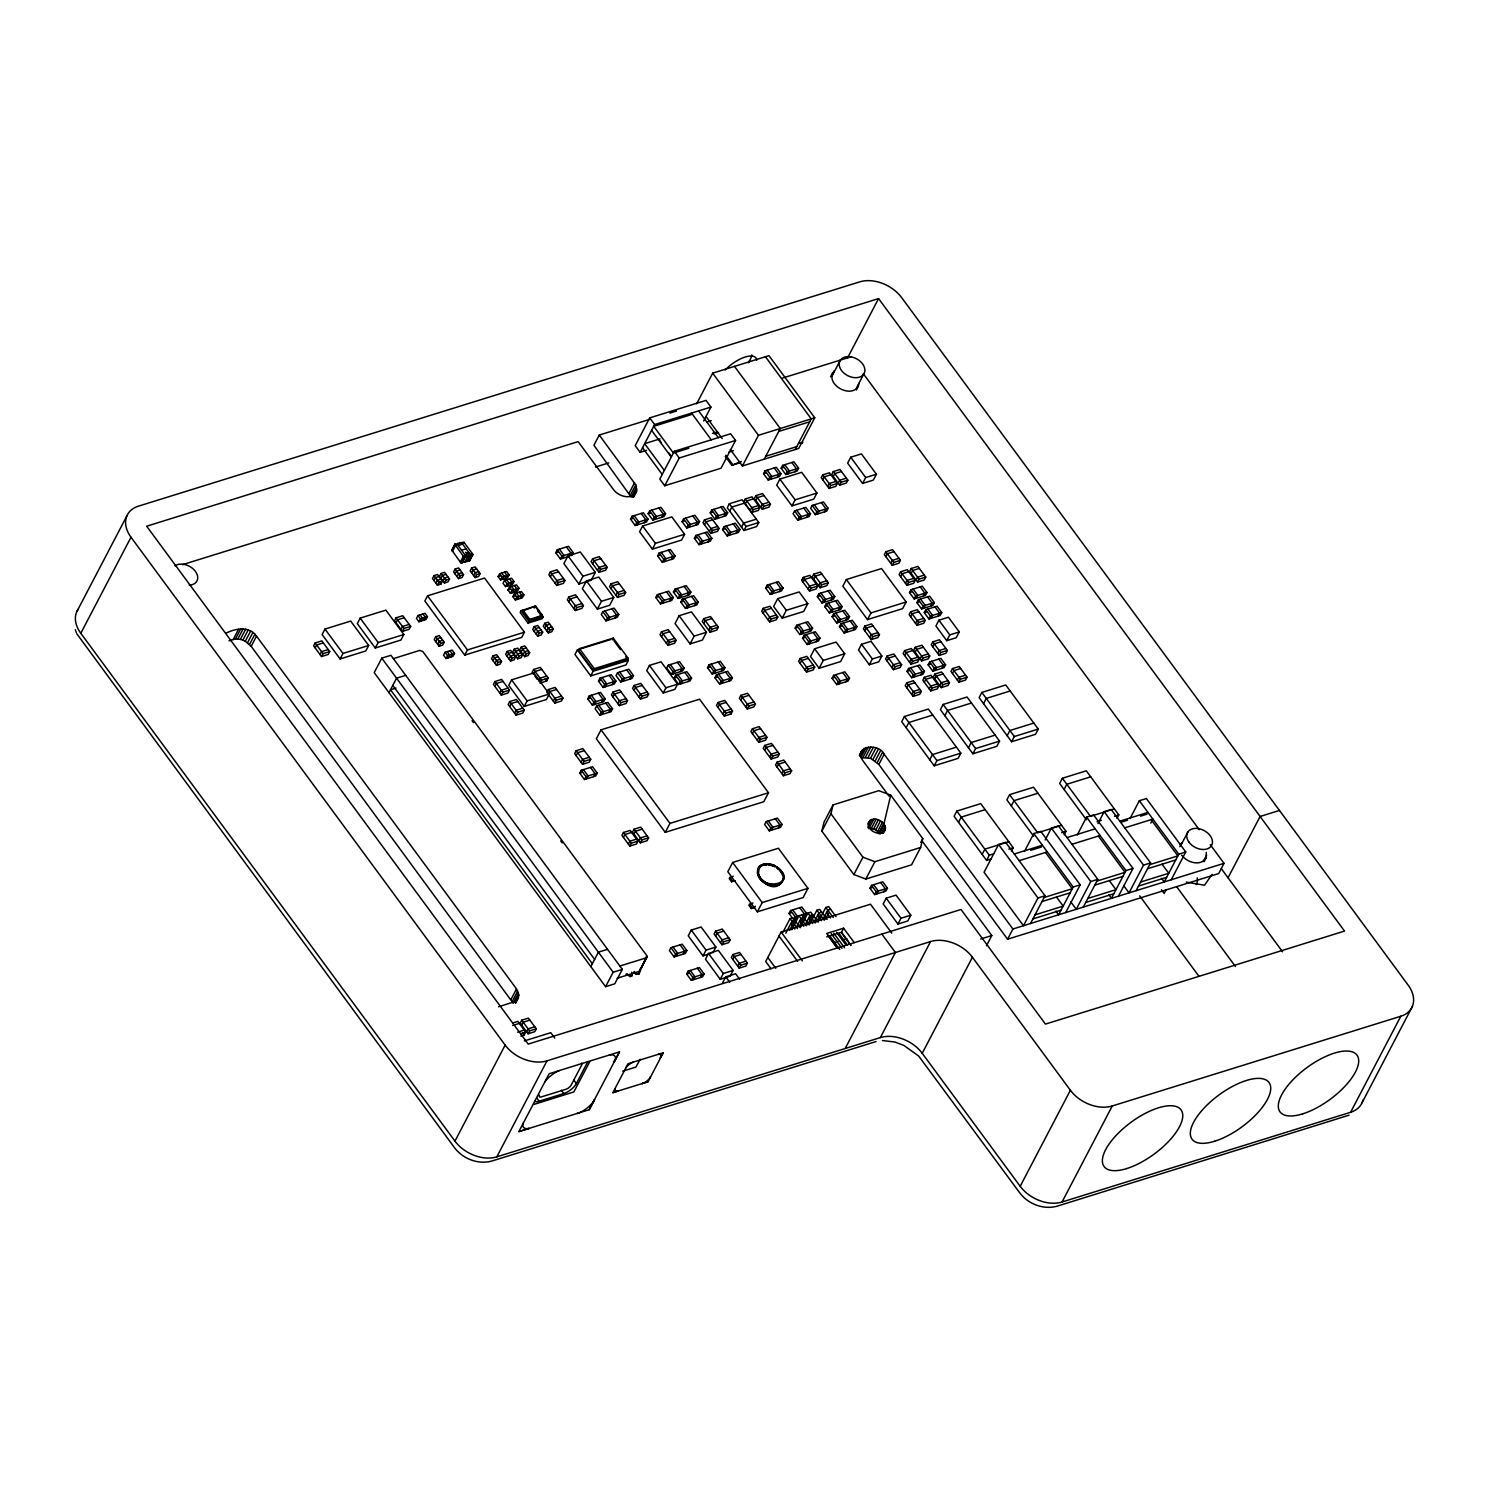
<?xml version="1.0" encoding="UTF-8"?>
<svg xmlns="http://www.w3.org/2000/svg" width="1488" height="1488" viewBox="0 0 1488 1488"><rect width="100%" height="100%" fill="white"/><g stroke="black" fill="none" stroke-linecap="round" stroke-linejoin="round"><path stroke-width="1.5" d="M783.785 877.269C773.723 906.936 736.634 856.418 774.002 865.198C807.259 886.383 747.887 893.507 760.275 866.016M885.379 829.393C886.606 821.153 872.098 814.661 868.322 822.976C867.095 831.234 881.603 837.707 885.379 829.393L883.37 833.243M515.815 1002.838L518.828 995.081L516.503 988.925L256.513 636.12C249.445 625.983 235.364 628.271 225.878 633.274M633.851 496.75L636.659 490.91L635.767 484.846L599.273 435.054L650.033 419.281M856.474 389.968L859.097 383.327M1204.052 861.738L1206.173 857.665L1206.303 852.345M821.86 831.122L823.98 822.25L833.057 804.896L878.794 790.667L890.754 795.169L922.765 838.6L920.644 847.472L911.567 864.826L865.83 879.055L853.87 874.553L821.86 831.122L830.936 813.769L833.057 804.896M890.754 795.169L883.891 823.999L878.869 833.633L883.946 823.98L878.85 833.633M832.257 374.883L834.396 370.791C823.571 383.495 850.969 399.695 858.613 385.894M866.183 747.46L860.864 757.671L870.536 758.285L878.831 764.46L1007.581 939.207L1012.9 928.996L884.17 754.249C878.738 742.289 853.033 746.213 863.003 760.833L889.043 796.154M614.674 1061.056L619.492 1051.849L549.109 1073.741L518.866 1131.587L529.114 1128.406A15.922 6.547 -36.4 0 1 523.274 1123.18M615.083 1088.453A7.961 3.274 -36.4 0 0 618.004 1091.076L612.889 1092.657L628.01 1063.734L663.202 1052.797L660.151 1057.856M76.781 611.717L126.982 515.685M80.798 633.274L131 537.242A31.862 22.227 27.6 0 1 138.403 506.18L859.748 281.864A31.862 22.227 27.6 0 1 901.616 297.581L1408.206 985.205A31.862 22.227 27.6 0 1 1400.803 1016.248L1350.602 1112.28L1062.06 1202.006A31.862 22.227 27.6 0 1 1020.191 1186.289L922.225 1053.299A31.862 22.227 27.6 0 0 880.357 1037.582L496.825 1156.846A31.862 22.227 27.6 0 1 454.956 1141.129L80.798 633.274A31.862 22.227 27.6 0 1 78.194 609.187M228.985 640.844L233.207 639.524L238.526 629.331M233.207 639.524L235.42 639.077L240.74 628.866M235.42 639.077L237.82 639.022L243.158 628.829M237.82 639.022L240.349 639.394L245.669 629.182M240.349 639.394L242.879 640.138L248.198 629.945M518.531 993.035L513.193 1003.228L251.174 646.313L245.315 641.254L250.654 631.061M247.585 642.686L252.904 632.493M249.575 644.397L254.913 634.204M251.174 646.313L256.513 636.12M315.158 642.965L313.652 645.866L321.52 656.543L328.197 654.478L329.722 651.577L321.836 640.882L315.158 642.965L323.026 653.66L321.52 656.543M315.121 647.857L316.628 644.974L323.324 642.89M324.998 629.071L322.115 634.558L340.082 658.961L365.769 650.963L368.652 645.476L350.684 621.073L324.998 629.071L342.965 653.455L340.082 658.961M320.05 654.553L321.557 651.651L328.234 649.568M360.17 618.115L357.306 623.621L375.274 648.005L400.96 640.026L403.843 634.52L385.876 610.136L360.17 618.115L378.157 642.518L375.274 648.005M396.087 617.799L394.58 620.682L402.448 631.377L409.144 629.294L410.651 626.411L402.764 615.716L396.087 617.799L403.955 628.494L402.448 631.377M396.05 622.691L397.556 619.808L404.252 617.725M381.784 658.142L374.213 672.613L605.597 986.674L614.749 983.828L622.319 969.376L390.935 655.297L381.784 658.142L613.168 972.222L605.597 986.674M400.979 629.368L402.485 626.485L409.163 624.402M433.994 575.614L432.487 578.516L437.398 585.193L440.932 584.096L442.438 581.213L437.509 574.517L433.994 575.614L438.923 582.31L437.398 585.193M433.957 580.525L435.463 577.623L438.997 576.526M427.558 595.814L424.843 601.003L464.721 655.129L521.711 637.403L524.446 632.195L484.567 578.069L427.558 595.814L467.437 649.94L464.721 655.129M469.427 560.864L460.796 562.724L451.775 550.114L454.789 544.329L463.865 542.134L472.719 554.168L469.464 560.92L472.886 554.745M417.979 615.511L416.454 618.394L418.928 621.742L425.959 619.547L427.465 616.664L425.01 613.316L417.979 615.511L420.434 618.859L418.928 621.742M451.98 550.69L455.179 543.957M435.928 583.184L437.435 580.301L440.969 579.204M441.025 573.438L439.518 576.321L444.447 582.998L447.962 581.92L449.469 579.018L444.559 572.341L441.025 573.438L445.954 580.115L444.447 582.998M452.482 551.341L455.495 545.557L457.616 544.906L465.484 555.601L463.382 556.252L460.35 562.036M441.006 578.33L442.513 575.428L446.028 574.349M421.03 621.091L422.536 618.19L420.081 614.86M442.959 581.008L444.484 578.107L448 577.009M423.838 620.217L425.363 617.315L422.89 613.986M388.982 692.645L396.552 678.193L405.703 675.347M455.105 569.048L453.598 571.95L458.527 578.627L462.043 577.53L463.549 574.647L458.62 567.951L455.105 569.048L460.034 575.744L458.527 578.627M455.068 573.959L456.593 571.057L460.108 569.96M460.852 562.706L463.865 556.921L454.789 544.329M461.392 563.171L464.405 557.386L472.496 555.136M462.08 563.208L465.112 557.423M457.039 576.619L458.546 573.736L462.08 572.638M464.684 562.334L467.697 556.549L466.228 554.54L468.348 553.889L469.817 555.898L466.786 561.683M469.148 559.302L472.18 553.517L470.059 554.168L462.191 543.492L464.293 542.822M472.719 554.168L469.464 560.92M435.724 636.678L434.217 639.58L439.146 646.257L442.661 645.16L444.168 642.277L439.258 635.581L435.724 636.678L440.653 643.355L439.146 646.257M471.64 568.025L470.134 570.908L475.063 577.586L478.578 576.507L480.085 573.605L475.156 566.928L471.64 568.025L476.569 574.703L475.063 577.586M435.686 641.57L437.212 638.687L440.727 637.589M471.603 572.917L473.128 570.016L476.644 568.937M437.658 644.248L439.183 641.365L442.699 640.268M473.575 575.596L475.081 572.694L478.615 571.597M445.042 652.265L443.536 655.148L445.991 658.496L453.04 656.301L454.547 653.418L452.092 650.07L445.042 652.265L447.516 655.594L445.991 658.496M448.111 657.845L449.618 654.943L447.163 651.614M450.92 656.971L452.426 654.069L449.971 650.721M498.108 576.581L499.615 573.698L506.645 571.504L509.119 574.852L507.594 577.735L500.563 579.929L498.108 576.581L500.21 575.93M500.563 579.929L502.07 577.028L509.119 574.852M502.665 579.278L504.19 576.377L501.716 573.029M504.544 580.376L503.018 583.259L505.492 586.607L512.523 584.412L514.03 581.529L511.574 578.181L504.544 580.376L506.999 583.724L505.492 586.607M505.492 578.386L506.999 575.503L504.544 572.155M507.594 585.956L509.101 583.054L506.645 579.725M507.947 589.955L509.454 587.053L516.503 584.877L518.959 588.206L517.452 591.108L510.403 593.284L507.947 589.955L510.049 589.285M510.403 585.082L511.928 582.18L509.454 578.851M510.403 593.284L511.928 590.401L518.959 588.206M512.523 592.633L514.03 589.75L511.574 586.402M512.876 596.632L514.383 593.731L521.414 591.554L523.888 594.884L522.362 597.785L515.332 599.98L512.876 596.632L514.978 595.981M515.332 591.759L516.838 588.857L514.383 585.528M599.273 435.054L593.935 445.265L631.228 497.141L636.548 486.929M515.332 599.98L516.838 597.079L523.888 594.884M517.433 599.311L518.959 596.428L516.485 593.08M520.261 598.436L521.767 595.553L519.312 592.205M493.067 655.799L491.561 658.7L496.49 665.378L500.005 664.28L501.512 661.397L496.583 654.72L493.067 655.799L497.996 662.495L496.49 665.378M493.03 660.709L494.555 657.808L498.071 656.71M529.17 620.496L529.784 619.343L522.883 609.987L522.288 611.14L529.17 620.496L542.45 615.4L535.55 606.044L521.098 610.694L520.186 612.424L528.054 623.119L542.134 618.748L543.046 616.999L535.159 606.323L534.248 608.053M495.002 663.369L496.527 660.486L500.042 659.389M566.426 546.97L571.094 553.313L569.588 556.196L560.437 559.042L555.749 552.699L557.275 549.816L568.528 546.301L573.215 552.662L571.69 555.545M507.148 651.428L505.641 654.329L510.551 661.007L514.085 659.909L515.592 657.026L510.663 650.33L507.148 651.428L512.077 658.105L510.551 661.007M550.374 571.876L548.867 574.759L556.754 585.454L563.431 583.37L564.938 580.487L557.07 569.792L550.374 571.876L558.26 582.552L556.754 585.454M507.11 656.32L508.617 653.437L512.151 652.339M494.927 681.523L493.421 684.406L501.289 695.101L507.985 693.017L509.491 690.134L501.605 679.439L494.927 681.523L502.795 692.199L501.289 695.101M550.355 576.767L551.862 573.866L558.539 571.801M535.55 606.044L522.288 611.14M560.437 559.042L561.943 556.159L573.215 552.662M494.89 686.414L496.397 683.513L503.093 681.43M509.082 658.998L510.589 656.115L514.104 655.018M514.178 649.233L512.672 652.135L517.601 658.812L521.116 657.715L522.623 654.832L517.694 648.154L514.178 649.233L519.107 655.929L517.601 658.812M528.054 623.119L528.965 621.389L543.046 616.999M562.538 558.391L564.064 555.508L559.376 549.146M514.141 654.143L515.666 651.242L519.182 650.144M567.988 555.842L563.896 563.654L578.925 584.021L591.238 580.19L595.312 572.378L580.301 552.011L567.988 555.842L582.998 576.209L578.925 584.021M516.113 656.803L517.638 653.92L521.153 652.823M521.228 647.057L519.703 649.94L524.632 656.636L528.147 655.538L529.672 652.637L524.743 645.959L521.228 647.057L526.138 653.734L524.632 656.636M555.266 583.445L556.791 580.562L563.468 578.479M534.248 626.578L532.741 629.461L537.652 636.157L541.186 635.06L542.692 632.158L537.763 625.481L534.248 626.578L539.177 633.256L537.652 636.157M499.819 693.092L501.326 690.209L508.003 688.126M521.191 651.949L522.697 649.066L526.213 647.968M534.211 631.47L535.717 628.587L539.251 627.49M523.162 654.627L524.669 651.725L528.184 650.628M511.612 679.849L508.747 685.354L524.26 706.391L546.431 699.509L549.295 694.003L533.783 672.967L511.612 679.849L527.124 700.904L524.26 706.391M536.182 634.148L537.689 631.247L541.204 630.149M703.675 420.955L710.929 407.061L706 400.384L649.698 417.886L635.19 445.656L640.119 452.333L646.61 450.325M544.813 623.286L543.287 626.188L548.216 632.865L551.732 631.768L553.238 628.885L548.328 622.207L544.813 623.286L549.723 629.982L548.216 632.865M544.775 628.196L546.282 625.295L549.797 624.197M509.696 701.555L508.189 704.456L516.057 715.151L522.753 713.068L524.26 710.167L516.373 699.49L509.696 701.555L517.564 712.25L516.057 715.151M546.728 630.856L548.254 627.973L551.769 626.876M640.119 452.333L654.627 424.564L710.929 407.061M509.659 706.465L511.165 703.564L517.861 701.48M568.844 596.93L567.337 599.813L575.205 610.508L581.901 608.425L583.408 605.542L575.521 594.847L568.844 596.93L576.712 607.625L575.205 610.508M548.198 678.082L541.502 680.165L539.995 683.066L546.691 680.983L548.198 678.082L540.311 667.405L533.634 669.47L532.127 672.371L533.597 674.38L535.103 671.479L541.799 669.395M568.807 601.822L570.313 598.939L577.009 596.855M592.615 558.744L591.089 561.627L598.976 572.322L605.653 570.239L607.178 567.356L599.292 556.661L592.615 558.744L600.482 569.42L598.976 572.322M629.182 493.03L634.52 482.819M514.588 713.143L516.094 710.241L522.79 708.176M592.577 563.636L594.084 560.734L600.761 558.67M630.428 495.058L635.767 484.846M586.439 580.897L582.366 588.709L597.376 609.094L609.689 605.263L613.781 597.451L598.753 577.065L586.439 580.897L601.468 601.282L597.376 609.094M573.736 608.499L575.242 605.616L581.938 603.533M632.586 497.141L636.864 488.975M633.46 497.029L636.659 490.91M538.526 681.058L540.032 678.156L546.71 676.091M597.488 570.313L599.013 567.43L605.69 565.347M630.54 519.182L632.047 516.28L643.3 512.783L647.987 519.126L646.48 522.028L635.209 525.524L630.54 519.182L632.642 518.512M696.644 403.806L712.678 373.153L768.961 355.651L814.754 417.793L798.721 448.446L742.419 465.967L730.31 449.506M548.402 689.521L546.896 692.422L554.764 703.099L561.46 701.034L562.966 698.132L555.08 687.437L548.402 689.521L556.27 700.216L554.764 703.099M635.209 525.524L636.715 522.641L647.987 519.126M674.324 451.31L659.798 479.062L664.727 485.758L721.029 468.236L735.537 440.467L730.627 433.789L674.324 451.31L679.253 457.988L664.727 485.758M548.365 694.412L549.872 691.529L556.568 689.446M637.329 524.873L638.836 521.972L634.167 515.629M611.066 583.798L609.559 586.681L617.427 597.376L624.123 595.293L625.63 592.41L617.762 581.715L611.066 583.798L618.952 594.493L617.427 597.376M648.136 513.713L649.642 510.812L660.895 507.315L665.582 513.658L664.057 516.559L652.804 520.056L648.136 513.713L650.237 513.044M610.396 639.635L577.4 649.903L574.982 654.515L590.736 675.905L625.927 664.969L628.345 660.337L625.723 656.766M642.611 525.971L639.598 531.755L652.395 549.128L681.597 540.051L684.61 534.266L671.813 516.894L642.611 525.971L655.408 543.343L652.395 549.128M644.36 522.679L645.866 519.796L641.198 513.434M579.502 648.601L578.59 650.349L593.359 670.381L627.136 659.891L628.048 658.142L613.279 638.11L579.502 648.601L594.27 668.651L593.359 670.381M611.029 588.69L612.554 585.807L619.231 583.724M553.294 701.108L554.801 698.207L561.497 696.124M602.807 611.624L601.301 614.507L605.969 620.868L617.241 617.353L618.748 614.47L614.06 608.108L602.807 611.624L607.476 617.966L605.969 620.868M652.804 520.056L654.311 517.154L665.582 513.658M654.925 519.405L656.431 516.503L651.744 510.161M615.958 595.367L617.464 592.484L624.16 590.401M608.09 620.198L609.596 617.315L604.928 610.954M661.955 517.21L663.462 514.309L658.793 507.966M615.121 618.022L616.627 615.121L611.959 608.778M748.538 362.681L749.431 360.97M590.736 675.905L593.154 671.274L628.345 660.337M612.368 639.84L613.279 638.11M657.603 555.935L659.128 553.034L670.381 549.537L675.068 555.88L673.543 558.781L662.29 562.278L657.603 555.935L659.723 555.266M587.723 698.821L589.229 695.919L600.482 692.422L605.17 698.765L603.663 701.666L592.391 705.163L587.723 698.821L589.825 698.151M598.455 681.095L599.962 678.212L611.233 674.715L615.902 681.058L614.395 683.941L603.124 687.456L598.455 681.095L600.575 680.444M682.081 521.637L683.587 518.735L694.84 515.239L699.527 521.581L698.021 524.483L686.749 527.98L682.081 521.637L684.182 520.967M662.29 562.278L663.797 559.395L675.068 555.88M664.392 561.627L665.917 558.725L661.23 552.383M592.391 705.163L593.898 702.262L605.17 698.765M603.124 687.456L604.649 684.554L615.902 681.058M594.512 704.512L596.018 701.611L591.35 695.268M686.749 527.98L688.274 525.078L699.527 521.581M671.441 559.432L672.948 556.549L668.279 550.188M605.244 686.786L606.751 683.903L602.082 677.561M688.87 527.329L690.376 524.427L685.708 518.084M596.614 705.944L595.107 708.846L599.776 715.189L611.047 711.692L612.554 708.79L607.867 702.448L596.614 705.944L601.282 712.287L599.776 715.189M655.836 597.544L657.343 594.661L668.614 591.164L673.283 597.506L671.776 600.389L660.505 603.905L655.836 597.544L657.956 596.893M576.172 750.696L574.666 753.598L582.533 764.293L589.229 762.209L590.736 759.308L582.868 748.613L576.172 750.696L584.059 761.391L582.533 764.293M601.543 702.317L603.049 699.434L598.381 693.073M617.557 672.743L616.051 675.626L620.719 681.988L631.991 678.472L633.497 675.589L628.829 669.228L617.557 672.743L622.244 679.086L620.719 681.988M612.275 684.61L613.8 681.709L609.113 675.366M695.9 525.134L697.407 522.232L692.738 515.89M576.135 755.606L577.642 752.705L584.338 750.622M612.963 692.032L611.456 694.933L619.324 705.61L626.02 703.545L627.527 700.643L619.64 689.948L612.963 692.032L620.831 702.727L619.324 705.61M725.27 456.388L731.836 465.298L741.284 461.392M601.896 714.538L603.403 711.636L598.734 705.293M694.394 538.34L695.9 535.438L707.153 531.941L711.841 538.284L710.315 541.186L699.062 544.682L694.394 538.34L696.496 537.67M660.505 603.905L662.03 601.003L673.283 597.506M704.512 519.833L702.987 522.716L710.873 533.411L717.551 531.328L719.076 528.445L711.19 517.75L704.512 519.833L712.38 530.528L710.873 533.411M612.926 696.923L614.432 694.04L621.128 691.957M662.625 603.235L664.132 600.352L659.463 594.01M710.222 512.876L711.748 509.975L723.001 506.478L727.669 512.821L726.163 515.722L714.91 519.219L710.222 512.876L712.343 512.225M704.475 524.725L705.982 521.842L712.659 519.758M622.84 681.318L624.346 678.435L619.678 672.074M581.064 762.284L582.571 759.382L589.267 757.299M608.927 712.343L610.433 709.441L605.765 703.099M601.04 729.827L596.353 738.811L665.266 832.35L763.79 801.716L768.478 792.751L699.565 699.193L601.04 729.827L669.953 823.385L665.266 832.35M673.432 592.075L674.938 589.192L686.21 585.677L690.878 592.038L689.372 594.921L678.1 598.418L673.432 592.075L675.533 591.424M579.781 773.146L581.287 770.263L592.54 766.766L597.227 773.109L595.702 775.992L584.449 779.507L579.781 773.146L581.882 772.495M669.656 601.059L671.181 598.157L666.494 591.815M699.062 544.682L700.569 541.799L711.841 538.284M629.87 679.142L631.396 676.24L626.708 669.898M617.855 703.619L619.361 700.718L626.039 698.635M701.164 544.031L702.689 541.13L698.002 534.787M742.419 465.967L758.452 435.296L814.754 417.793M714.91 519.219L716.416 516.336L727.669 512.821M709.385 531.402L710.911 528.519L717.588 526.436M717.011 518.568L718.518 515.666L713.849 509.324M678.1 598.418L679.625 595.535L690.878 592.038M708.214 541.837L709.72 538.954L705.052 532.592M584.449 779.507L585.956 776.606L597.227 773.109M661.546 631.749L660.021 634.651L667.907 645.327L674.585 643.262L676.11 640.361L668.224 629.666L661.546 631.749L669.414 642.444L667.907 645.327M634.074 685.466L632.567 688.367L640.435 699.044L647.131 696.979L648.638 694.078L640.751 683.383L634.074 685.466L641.96 696.161L640.435 699.044M680.221 597.767L681.727 594.884L677.059 588.523M729.362 503.744L727.241 507.78L743.981 530.509L756.648 526.566L758.768 522.511L742.028 499.801L729.362 503.744L746.102 526.454L743.981 530.509M586.57 778.838L588.076 775.955L583.389 769.612M724.061 516.373L725.567 513.49L720.88 507.129M661.509 636.641L663.016 633.758L669.693 631.675M634.037 690.358L635.543 687.475L642.239 685.391M680.816 602.101L682.322 599.218L693.594 595.702L698.263 602.063L696.756 604.946L685.484 608.443L680.816 602.101L682.918 601.45M729.697 511.128L731.817 507.073L744.484 503.149M649.456 665.396L646.722 670.604L663.22 692.999L674.827 689.372L677.561 684.182L661.063 661.788L649.456 665.396L665.936 687.791L663.22 692.999M687.251 595.572L688.777 592.689L684.089 586.346M722.536 529.579L724.042 526.696L735.314 523.181L739.982 529.542L738.476 532.425L727.204 535.922L722.536 529.579L724.637 528.928M593.6 776.662L595.107 773.76L590.438 767.417M679.142 615.716L675.05 623.528L690.079 643.913L702.392 640.082L706.465 632.27L691.455 611.884L679.142 615.716L694.152 636.101L690.079 643.913M666.419 643.337L667.945 640.435L674.622 638.352M638.966 697.054L640.472 694.152L647.168 692.069M685.484 608.443L687.01 605.56L698.263 602.063M764.237 459.178L780.27 428.507L734.495 366.364M687.605 607.792L689.111 604.909L684.443 598.548M745.321 498.926L743.814 501.809L751.682 512.504L758.378 510.421L759.884 507.538L752.017 496.843L745.321 498.926L753.207 509.621L751.682 512.504M727.204 535.922L728.729 533.039L739.982 529.542M745.283 503.818L746.809 500.917L753.486 498.852M729.325 535.271L730.831 532.388L726.163 526.027M694.636 605.597L696.161 602.714L691.474 596.372M763.549 473.705L765.055 470.822L776.308 467.306L780.995 473.668L779.489 476.551L768.217 480.047L763.549 473.705L765.65 473.054M736.355 533.076L737.881 530.193L733.193 523.85M755.885 495.634L754.379 498.536L762.247 509.231L768.924 507.148L770.449 504.246L762.563 493.551L755.885 495.634L763.753 506.329L762.247 509.231M668.224 665.192L666.717 668.093L671.386 674.436L682.657 670.939L684.164 668.038L679.495 661.695L668.224 665.192L672.911 671.534L671.386 674.436M741.508 527.161L743.628 523.125L756.295 519.182M750.212 510.496L751.719 507.613L758.415 505.529M755.848 500.526L757.355 497.643L764.051 495.56M768.217 480.047L769.742 477.164L780.995 473.668M770.338 479.396L771.844 476.513L767.176 470.152M673.506 673.785L675.013 670.883L670.344 664.541M760.777 507.222L762.284 504.32L768.961 502.237M781.144 468.236L782.651 465.335L793.904 461.838L798.591 468.181L797.084 471.082L785.813 474.579L781.144 468.236L783.246 467.585M777.368 477.202L778.875 474.319L774.206 467.976M703.768 618.617L702.243 621.519L710.129 632.195L716.807 630.131L718.332 627.229L710.446 616.534L703.768 618.617L711.636 629.312L710.129 632.195M830.546 376.817L832.685 372.725M674.101 678.119L675.608 675.217L686.879 671.72L691.548 678.063L690.041 680.965L678.77 684.461L674.101 678.119L676.203 677.449M831.997 376.073L840.348 360.115M703.731 623.509L705.238 620.626L711.934 618.543M795.206 449.543L811.239 418.891L765.446 356.729M779.861 479.117L776.699 485.181L791.951 505.901L813.769 499.112L816.949 493.049L801.679 472.328L779.861 479.117L795.131 499.819L791.951 505.901M680.537 671.59L682.062 668.689L677.375 662.346M511.165 999.118L516.503 988.925M785.813 474.579L787.319 471.696L798.591 468.181M802.199 443.405L802.813 442.252L799.149 443.387M847.583 357.845L878.571 298.586L1344.538 931.079L1045.45 1024.097L961.006 909.484L528.203 1044.092L146.661 526.213L878.571 298.586M512.411 1001.164L517.75 990.952M787.933 473.928L789.44 471.026L784.753 464.684M678.77 684.461L680.295 681.56L691.548 678.063M708.66 630.205L710.167 627.304L716.844 625.22M680.89 683.81L682.397 680.909L677.728 674.566M515.629 1001.201L518.828 995.081M515.443 1003.135L518.642 997.016M794.964 471.733L796.471 468.85L791.802 462.489M687.921 681.616L689.446 678.714L684.759 672.371M454.956 1141.129L505.157 1045.097L131 537.242M521.711 1020.191L520.205 1023.093L528.073 1033.788L534.769 1031.705L536.275 1028.803L528.389 1018.127L521.711 1020.191L529.579 1030.886L528.073 1033.788M707.525 667.721L709.032 664.82L720.304 661.323L724.972 667.666L723.466 670.567L712.213 674.064L707.525 667.721L709.646 667.052M521.674 1025.102L523.181 1022.2L529.877 1020.117M623.472 832.499L621.947 835.4L629.833 846.077L636.511 844.012L638.017 841.111L630.149 830.416L623.472 832.499L631.34 843.194L629.833 846.077M856.4 388.163L863.691 374.195A13.652 9.523 27.6 0 0 850.894 356.841L782.446 378.101M623.435 837.391L624.941 834.508L631.619 832.424M794.592 510.905L793.085 513.806L797.754 520.149L809.026 516.652L810.532 513.751L805.864 507.408L794.592 510.905L799.279 517.247L797.754 520.149M712.213 674.064L713.719 671.162L724.972 667.666M520.856 1036.02L524.204 1034.978L525.71 1032.095L517.843 1021.4L512.821 1022.963M526.603 1031.779L528.11 1028.878L534.806 1026.813M714.314 673.413L715.821 670.511L711.152 664.169M634.018 829.225L632.512 832.108L640.379 842.803L647.075 840.72L648.582 837.837L640.714 827.142L634.018 829.225L641.905 839.902L640.379 842.803M714.91 677.747L716.416 674.845L727.688 671.348L732.356 677.691L730.85 680.593L719.597 684.089L714.91 677.747L717.03 677.077M628.345 844.087L629.87 841.185L636.548 839.102M633.981 834.117L635.488 831.215L642.184 829.151M822.734 474.839L821.227 477.741L829.095 488.436L835.791 486.353L837.298 483.451L829.43 472.775L822.734 474.839L830.62 485.534L829.095 488.436M799.874 519.498L801.381 516.596L796.712 510.254M721.345 671.218L722.87 668.317L718.183 661.974M765.613 588.058L767.12 585.156L778.391 581.659L783.06 588.002L781.553 590.903L770.282 594.4L765.613 588.058L767.715 587.388M822.697 479.75L824.222 476.848L830.899 474.765M812.188 505.436L810.681 508.319L815.35 514.681L826.621 511.184L828.128 508.282L823.441 501.94L812.188 505.436L816.875 511.779L815.35 514.681M719.597 684.089L721.103 681.188L732.356 677.691M806.905 517.303L808.412 514.402L803.743 508.059M638.91 840.794L640.417 837.911L647.113 835.828M721.699 683.438L723.205 680.537L718.537 674.194M833.299 471.566L831.773 474.449L839.66 485.144L846.337 483.061L847.862 480.178L839.976 469.483L833.299 471.566L841.166 482.261L839.66 485.144M763.232 608.332L761.707 611.233L769.594 621.928L776.271 619.845L777.796 616.962L769.91 606.267L763.232 608.332L771.1 619.027L769.594 621.928M770.282 594.4L771.807 591.499L783.06 588.002M827.626 486.427L829.132 483.526L835.828 481.461M833.261 476.458L834.768 473.575L841.464 471.491M772.402 593.749L773.909 590.848L769.24 584.505M763.195 613.242L764.702 610.34L771.398 608.257M728.748 681.244L730.255 678.342L725.567 671.999M717.979 702.485L716.472 705.386L724.34 716.081L731.036 713.998L732.542 711.097L724.675 700.42L717.979 702.485L725.865 713.18L724.34 716.081M817.47 514.03L818.977 511.128L814.308 504.785M717.941 707.395L719.467 704.494L726.144 702.41M779.433 591.554L780.958 588.653L776.271 582.31M850.727 457.225L847.639 463.121L862.612 483.433L873.307 480.103L876.395 474.207L861.422 453.896L850.727 457.225L865.7 477.536L862.612 483.433M777.703 598.622L773.611 606.434L782.223 618.134L803.687 611.456L807.779 603.644L799.168 591.945L777.703 598.622L786.315 610.322L782.223 618.134M838.19 483.135L839.697 480.252L846.374 478.169M824.501 511.835L826.007 508.933L821.339 502.591M768.124 619.919L769.631 617.036L776.308 614.953M590.829 966.623L598.399 952.171L607.55 949.325M722.87 714.073L724.377 711.171L731.073 709.106M496.825 1156.846L547.026 1060.814L930.577 941.551A31.862 22.227 27.6 0 1 972.427 957.268L1070.393 1090.258A31.862 22.227 27.6 0 0 1112.261 1105.975L1400.803 1016.248M740.857 695.38L739.331 698.281L747.218 708.958L753.895 706.893L755.42 703.991L747.534 693.296L740.857 695.38L748.724 706.075L747.218 708.958M801.66 580.339L803.167 577.437L809.863 575.354L817.73 586.049L816.224 588.95L809.528 591.015L801.66 580.339L811.332 577.363M740.819 700.271L742.326 697.388L749.022 695.305M803.129 582.329L804.655 579.446M813.731 574.163L812.225 577.046L820.093 587.741L826.77 585.658L828.295 582.775L820.409 572.08L813.731 574.163L821.599 584.84L820.093 587.741M745.748 706.967L747.255 704.066L753.932 701.983M808.058 589.025L809.565 586.123L816.261 584.04M813.694 579.055L815.201 576.154L821.897 574.089M809.528 591.015L811.053 588.132L817.73 586.049M795.15 628.141L796.657 625.258L807.928 621.742L812.597 628.103L811.09 630.986L799.819 634.502L795.15 628.141L797.27 627.49M818.623 585.733L820.13 582.85L826.807 580.766M817.321 596.614L818.846 593.712L830.099 590.215L834.768 596.558L833.261 599.459L822.008 602.956L817.321 596.614L819.442 595.944M799.819 634.502L801.344 631.6L812.597 628.103M752.444 728.729L750.938 731.631L758.806 742.326L765.502 740.243L767.008 737.341L759.14 726.646L752.444 728.729L760.331 739.424L758.806 742.326M801.939 633.832L803.446 630.949L798.777 624.588M625.89 974.324L627.192 973.654M752.407 733.621L753.932 730.738L760.61 728.655M802.534 638.166L804.041 635.283L815.312 631.768L819.981 638.129L818.474 641.012L807.203 644.509L802.534 638.166L804.655 637.515M632.493 974.956L630.354 976.798L627.545 974.938L632.177 975.514L631.693 972.241M822.008 602.956L823.515 600.055L834.768 596.558M824.11 602.305L825.635 599.404L820.948 593.061M808.97 631.656L810.495 628.754L805.808 622.412M632.14 973.598L632.047 975.83M824.705 606.639L826.231 603.737L837.484 600.241L842.152 606.583L840.646 609.485L829.393 612.982L824.705 606.639L826.826 605.969M534.601 1101.38A11.383 4.687 -36.4 0 0 539.177 1101.213L563.803 1093.55A11.383 4.687 -36.4 0 0 576.377 1083.58L586.96 1063.343A11.383 4.687 -36.4 0 0 587.648 1061.558M807.203 644.509L808.728 641.626L819.981 638.129M757.336 740.317L758.843 737.416L765.539 735.332M800.153 658.459L798.647 661.36L806.515 672.037L813.192 669.972L814.717 667.07L806.831 656.375L800.153 658.459L808.021 669.154L806.515 672.037M589.732 1061.744L573.847 1091.932L533.82 1104.468M393.39 658.645L419.783 650.386L422.778 651.521L646.796 955.631L638.761 974.194L635.748 973.989L634.241 971.459M831.16 600.11L832.666 597.227L827.998 590.866M636.548 974.435L639.226 973.319L639.17 971.404L617.148 978.248M809.323 643.858L810.83 640.975L806.161 634.613M800.116 663.35L801.623 660.467L808.319 658.384M641.068 967.963L647.168 956.3M639.189 971.441L647.187 956.97M638.761 974.194L639.524 972.78M846.337 579.52L842.859 586.16L867.485 619.585L902.677 608.629L906.155 601.989L881.528 568.565L846.337 579.52L870.964 612.926L867.485 619.585M829.393 612.982L830.899 610.08L842.152 606.583M831.494 612.331L833.02 609.429L828.332 603.086M816.354 641.663L817.879 638.78L813.192 632.437M814.624 648.749L810.532 656.543L819.144 668.242L840.608 661.565L844.7 653.753L836.089 642.072L814.624 648.749L823.236 660.43L819.144 668.242M764.758 745.432L763.251 748.334L771.119 759.029L777.815 756.946L779.321 754.044L771.435 743.368L764.758 745.432L772.625 756.127L771.119 759.029M832.09 616.646L833.615 613.763L844.868 610.266L849.555 616.609L848.03 619.51L836.777 623.007L832.09 616.646L834.21 615.995M805.045 670.046L806.552 667.145L813.229 665.062M764.72 750.343L766.227 747.441L772.923 745.358M838.544 610.136L840.05 607.234L835.382 600.892M836.777 623.007L838.283 620.105L849.555 616.609M838.879 622.337L840.404 619.454L835.717 613.112M769.649 757.02L771.156 754.118L777.852 752.054M670.939 947.707L669.414 950.609L674.101 956.951L685.354 953.455L686.879 950.553L682.192 944.21L670.939 947.707L675.608 954.068L674.101 956.951M839.474 626.671L840.999 623.788L852.252 620.291L856.939 626.634L855.414 629.517L844.161 633.032L839.474 626.671L841.594 626.02M518.866 1131.587L589.248 1109.695L619.492 1051.849M589.248 1109.695L594.549 1099.576L593.638 1101.306A15.903 6.547 -36.4 0 1 579.018 1112.875L577.084 1113.489M615.102 1060.274L613.428 1062.041L615.083 1060.274A15.903 6.547 -36.4 0 0 609.28 1055.029M845.928 620.161L847.435 617.26L842.766 610.917M885.862 551.713L884.356 554.615L892.223 565.31L898.919 563.227L900.426 560.344L892.54 549.649L885.862 551.713L893.749 562.408L892.223 565.31M844.161 633.032L845.668 630.131L856.939 626.634M777.071 762.154L775.546 765.037L783.432 775.732L790.109 773.648L791.635 770.765L783.748 760.07L777.071 762.154L784.939 772.83L783.432 775.732M676.203 956.3L677.728 953.399L673.041 947.056M846.263 632.363L847.788 629.48L843.101 623.137M885.825 556.624L887.332 553.722L894.028 551.639M712.882 952.822L715.895 947.038L701.127 927.005L691.269 930.056L688.256 935.84L703.024 955.891L710.911 953.436M777.034 767.045L778.54 764.144L785.236 762.079M683.252 954.106L684.759 951.223L680.09 944.861M853.312 630.187L854.819 627.285L850.15 620.942M732.654 862.463L727.818 871.726L757.355 911.828L803.092 897.599L807.928 888.336L778.391 848.253L732.654 862.463L762.191 902.565L757.355 911.828M890.754 563.301L892.261 560.418L898.957 558.335M781.944 773.723L783.469 770.84L790.147 768.757M832.071 678.268L833.578 675.366L844.849 671.869L849.518 678.212L848.011 681.113L836.758 684.61L832.071 678.268L834.191 677.598M733.268 876.19L729.139 878.441L731.594 881.789L735.128 880.691M864.9 626.002L863.393 628.903L871.261 639.58L877.957 637.515L879.464 634.613L871.577 623.918L864.9 626.002L872.768 636.697L871.261 639.58M731.594 881.789L732.208 880.636L729.752 877.288M640.175 1059.233L635.934 1067.063L622.672 1071.193M836.758 684.61L838.265 681.727L849.518 678.212M864.863 630.893L866.369 628.01L873.065 625.927M766.153 821.599L764.646 824.482L769.315 830.843L780.586 827.328L782.093 824.445L777.406 818.102L766.153 821.599L770.821 827.942L769.315 830.843M686.656 973.989L688.163 971.106L699.416 967.609L704.103 973.952L702.596 976.835L691.325 980.35L686.656 973.989L688.758 973.338M838.86 683.959L840.367 681.058L835.698 674.715M861.533 644.267L858.502 650.051L869.345 664.745L878.85 661.788L881.863 656.003L871.038 641.309L861.533 644.267L872.359 658.961L869.345 664.745M900.631 571.764L899.124 574.666L906.992 585.361L913.688 583.277L915.194 580.376L907.327 569.681L900.631 571.764L908.517 582.459L906.992 585.361M845.891 681.764L847.416 678.881L842.729 672.52M900.593 576.674L902.1 573.773L908.796 571.69M715.598 931.153L714.091 934.036L721.978 944.731L728.655 942.667L730.162 939.765L722.294 929.07L715.598 931.153L723.484 941.848L721.978 944.731M703.024 955.891L706.056 950.107L715.895 947.038M869.792 637.589L871.298 634.688L877.994 632.605M691.325 980.35L692.85 977.449L704.103 973.952M715.579 936.045L717.086 933.162L723.763 931.079M771.435 830.174L772.942 827.291L768.273 820.93M693.445 979.681L694.952 976.798L690.283 970.455M708.511 953.455L705.479 959.239L720.248 979.29L730.106 976.221L733.138 970.436L718.369 950.386L708.511 953.455L723.28 973.505L720.248 979.29M911.195 568.49L909.67 571.373L917.557 582.068L924.234 579.985L925.759 577.102L917.873 566.407L911.195 568.49L919.063 579.185L917.557 582.068M905.522 583.352L907.029 580.45L913.725 578.386M911.158 573.382L912.665 570.499L919.342 568.416M778.466 827.998L779.972 825.096L775.304 818.753M700.476 977.504L701.983 974.603L697.314 968.26M757.578 870.778L759.884 866.388M757.485 871.298L758.08 870.145M720.49 942.741L722.015 939.839L728.692 937.756M757.411 872.396L758.024 870.685M761.149 865.346L760.089 866.816L763.214 864.323M612.889 1092.657L648.08 1081.72L663.202 1052.797M757.429 872.954L758.043 871.801M761.019 866.202L761.614 865.049M648.08 1081.72L641.998 1083.599L642.946 1083.32A7.961 3.274 -36.4 0 0 650.275 1077.517L650.293 1076.717M757.485 873.53L758.099 872.359M761.521 865.923L762.135 864.77M757.597 874.088L758.192 872.935M762.061 865.681L762.656 864.528M757.727 874.684L758.341 873.512M757.913 875.26L758.508 874.107M763.809 864.137L763.195 865.291L767.083 864.863M758.117 875.837L758.731 874.684M763.809 865.142L764.404 863.989M758.378 876.413L758.973 875.26M764.423 865.03L765.037 863.877M758.657 876.99L759.271 875.837M765.074 864.937L765.669 863.784M758.992 877.567L759.587 876.413M765.725 864.881L766.32 863.728M759.345 878.125L759.94 876.971M766.394 864.863L766.99 863.71M759.736 878.683L760.331 877.529M909.503 592.577L911.028 589.694L922.281 586.179L926.95 592.54L925.443 595.423L914.19 598.92L909.503 592.577L911.623 591.926M916.069 580.06L917.594 577.177L924.271 575.093M760.163 879.241L760.759 878.087M760.61 879.78L761.224 878.608M769.073 863.821L768.459 864.974L770.486 864.063M761.093 880.301L761.689 879.129M769.166 865.086L769.78 863.933M752.947 902.918L748.836 905.169L751.291 908.517L754.807 907.42M761.596 880.803L762.209 879.65M762.135 881.287L762.749 880.133M770.598 865.384L771.193 864.23M762.712 881.77L763.307 880.617M771.305 865.588L771.9 864.416M763.288 882.217L763.902 881.063M772.012 865.811L772.607 864.658M763.902 882.644L764.497 881.491M751.291 908.517L755.42 906.266M764.516 883.072L765.13 881.9M772.7 866.072L774.002 865.198M765.167 883.444L765.762 882.291M774.69 865.495L773.407 866.351M914.19 598.92L915.697 596.037L926.95 592.54M765.818 883.816L766.432 882.663M774.764 867.002L775.36 865.849M766.487 884.151L767.101 882.998M916.292 598.269L917.817 595.386L913.13 589.025M767.176 884.467L767.789 883.314M776.662 866.593L776.68 868.155L777.294 867.002M887.053 656.078L885.546 658.961L893.414 669.656L900.11 667.573L901.616 664.69L893.749 653.995L887.053 656.078L894.939 666.773L893.414 669.656M767.864 884.746L768.478 883.593M910.637 611.773L909.131 614.674L917.017 625.369L923.695 623.286L925.201 620.384L917.333 609.689L910.637 611.773L918.524 622.468L917.017 625.369M768.571 885.007L769.184 883.853M777.889 867.43L778.447 869.513L779.042 868.36M732.84 954.533L731.333 957.435L739.201 968.13L745.879 966.047L747.404 963.145L739.517 952.469L732.84 954.533L740.708 965.228L739.201 968.13M769.277 885.23L769.891 884.077M916.887 602.603L918.412 599.72L929.665 596.204L934.352 602.566L932.827 605.449L921.574 608.945L916.887 602.603L919.007 601.952M777.871 869.048L778.484 867.895M887.015 660.97L888.522 658.068L895.218 656.003M769.984 885.434L770.598 884.263M910.6 616.664L912.125 613.781L918.803 611.698M770.691 885.602L771.305 884.43M779.582 868.862L779.972 871.038L780.568 869.885M732.803 959.444L734.309 956.542L741.005 954.459M771.398 885.732L772.012 884.579M779.489 870.517L780.084 869.364M772.105 885.825L772.718 884.672M923.341 596.074L924.848 593.191L920.179 586.849M772.811 885.899L773.425 884.746M781.033 870.424L781.237 872.675L781.832 871.522M722.722 982.619L725.735 976.835L735.593 973.766L739.629 979.234M773.5 885.937L774.113 884.783M780.847 872.117L781.442 870.964M774.188 885.955L774.783 884.802M774.857 885.937L775.471 884.765M781.591 873.251L782.204 872.098M775.508 885.881L776.122 884.709M782.521 872.656L782.669 875.558L783.283 874.405M776.159 885.788L776.755 884.635M782.204 874.386L782.818 873.233M776.773 885.658L777.387 884.504M782.465 874.981L783.06 873.809M921.574 608.945L923.081 606.062L934.352 602.566M777.387 885.509L777.982 884.356M777.964 885.341L778.559 884.17M782.855 876.134L783.451 874.981M891.944 667.647L893.451 664.764L900.147 662.681M778.522 885.118L779.117 883.965M915.529 623.36L917.036 620.459L923.732 618.376M779.061 884.876L779.656 883.723M923.676 608.294L925.201 605.411L920.514 599.05M779.563 884.616L780.158 883.463M783.153 877.864L783.748 876.711M780.047 884.318L780.642 883.165M737.732 966.121L739.238 963.22L745.916 961.155M780.493 884.002L781.516 882.477M783.097 879.52L783.767 877.808M781.293 883.258L782.242 881.714M782.874 880.561L783.618 878.887M781.963 882.44L783.302 879.892M924.271 612.628L925.796 609.727L937.049 606.23L941.737 612.572L940.211 615.474L928.958 618.971L924.271 612.628L926.392 611.977M904.648 650.609L903.142 653.492L911.009 664.187L917.705 662.104L919.212 659.221L911.326 648.526L904.648 650.609L912.516 661.286L911.009 664.187M904.611 655.501L906.118 652.6L912.814 650.535M930.725 606.1L932.232 603.217L927.563 596.874M928.958 618.971L930.465 616.088L941.737 612.572M915.213 647.317L913.688 650.219L921.574 660.895L928.252 658.831L929.758 655.929L921.89 645.234L915.213 647.317L923.081 658.012L921.574 660.895M859.413 755.086L861.552 750.994M931.06 618.32L932.585 615.418L927.898 609.076M859.506 755.625L862.705 749.506M859.99 756.462L864.268 748.297M909.54 662.179L911.047 659.296L917.724 657.212M915.176 652.209L916.682 649.326L923.36 647.243M907.01 671.386L908.536 668.484L919.789 664.987L924.457 671.33L922.951 674.231L911.698 677.728L907.01 671.386L909.131 670.735M863.077 757.225L868.397 747.013M938.11 616.125L939.616 613.242L934.948 606.881M865.477 757.169L870.815 746.976M938.947 620.198L935.915 625.983L946.759 640.677L956.245 637.72L959.276 631.935L948.451 617.241L938.947 620.198L949.772 634.892L946.759 640.677M906.75 682.806L905.225 685.689L913.111 696.384L919.789 694.301L921.314 691.418L913.427 680.723L906.75 682.806L914.618 693.501L913.111 696.384M868.006 757.541L873.344 747.329M920.086 658.905L921.611 656.003L928.289 653.92M911.698 677.728L913.204 674.845L924.457 671.33M906.713 687.698L908.219 684.815L914.915 682.732M792.676 909.856L797.363 916.199L795.857 919.1L793.736 919.751L789.068 913.409L790.574 910.507L801.827 907.01L806.515 913.353L804.989 916.255L802.888 916.906L804.394 914.004L799.726 907.661M870.536 758.285L875.874 748.092M913.799 677.077L915.325 674.176L910.637 667.833M891.758 933.106L870.499 904.22L781.126 932.027L765.688 961.527L771.007 968.744M932.79 641.849L931.283 644.732L939.17 655.427L945.847 653.344L947.354 650.461L939.486 639.766L932.79 641.849L940.676 652.544L939.17 655.427M872.972 759.401L878.311 749.208M782.781 932.511L790.054 918.598L792.881 917.705L800.265 927.731M932.771 646.741L934.278 643.858L940.955 641.774M875.242 760.833L880.58 750.64M785.794 933.199L792.025 921.258L794.852 920.384L789.644 930.335M920.849 674.882L922.355 671.999L917.668 665.638M793.736 919.751L795.243 916.85L806.515 913.353M911.642 694.375L913.148 691.492L919.826 689.409M928.121 664.82L929.647 661.918L940.9 658.421L945.587 664.764L944.062 667.666L932.809 671.162L928.121 664.82L930.242 664.169M877.232 762.544L882.57 752.333M791.728 929.74L799 915.808L806.384 925.834M878.831 764.46L884.17 754.249M924.346 677.338L922.82 680.221L930.707 690.916L937.384 688.832L938.909 685.949L931.023 675.254L924.346 677.338L932.213 688.014L930.707 690.916M904.425 716.491L901.709 721.699L934.204 765.799L958.123 758.359L960.839 753.151L928.345 709.051L904.425 716.491L936.919 760.591L934.204 765.799M937.682 653.418L939.188 650.535L945.884 648.452M924.308 682.229L925.815 679.328L932.511 677.263M796.805 926.429L800.972 918.487L803.78 917.612L799.633 925.555M932.809 671.162L934.315 668.279L945.587 664.764M800.656 926.95L807.928 913.037L810.755 912.163L818.14 922.169M934.91 670.511L936.436 667.61L931.748 661.267M906.136 727.706L908.852 722.498L932.79 715.058M934.892 674.045L933.385 676.947L941.253 687.623L947.949 685.559L949.456 682.657L941.588 671.962L934.892 674.045L942.778 684.74L941.253 687.623M805.752 923.657L809.9 915.697L812.727 914.822L807.519 924.773M929.219 688.907L930.744 686.024L937.421 683.941M934.855 678.937L936.38 676.054L943.057 673.971M941.96 668.317L943.466 665.434L938.798 659.072M809.602 924.178L816.875 910.247L819.683 909.373L827.068 919.398M814.68 920.886L818.846 912.925L821.655 912.051M816.466 921.983L819.572 916.031M939.784 685.633L941.29 682.732L947.986 680.648M868.192 824.11L870.22 820.241M818.53 921.388L825.803 907.475L828.63 906.601L836.014 916.627M867.857 827.161L871.875 819.442M952.487 668.577L950.981 671.46L958.849 682.155L965.545 680.072L967.051 677.189L959.183 666.494L952.487 668.577L960.374 679.272L958.849 682.155M868.843 828.742L873.884 819.107M823.627 918.096L827.774 910.135L830.602 909.261M871.057 828.89L876.097 819.256M952.45 673.469L953.975 670.586L960.653 668.503M825.394 919.212L828.518 913.241M873.307 829.504L878.348 819.869M875.465 830.546L880.505 820.911M853.87 874.553L862.928 857.2L830.936 813.769M943.132 704.456L940.416 709.664L972.892 753.765L996.83 746.325L999.545 741.117L967.051 697.016L943.132 704.456L975.626 748.557L972.892 753.765M877.381 831.959L882.421 822.306M957.379 680.146L958.886 677.263L965.582 675.18M880.952 833.522L884.988 825.803M882.458 833.429L885.472 827.644M944.843 715.672L947.558 710.464L971.497 703.024M865.83 879.055L874.907 861.701L920.644 847.472M929.758 759.791L932.492 754.583L956.412 747.143M826.714 936.845L841.483 932.251L843.603 928.196L854.205 942.592M869.996 888.224L871.503 885.341L882.756 881.845L887.443 888.187L885.937 891.07L874.665 894.586L869.996 888.224L872.098 887.573M874.665 894.586L876.172 891.684L887.443 888.187M981.838 692.422L979.123 697.63L1011.598 741.731L1035.536 734.291L1038.252 729.083L1005.758 684.982L981.838 692.422L1014.332 736.523L1011.598 741.731M876.785 893.916L878.292 891.033L873.605 884.69M883.816 891.74L885.323 888.838L880.654 882.496M983.549 703.638L986.265 698.43L1010.203 690.99M886.197 898.194L883.184 903.979L897.952 924.029L907.81 920.96L910.823 915.176L896.055 895.125L886.197 898.194L900.984 918.226L897.952 924.029M968.465 747.757L971.199 742.549L995.119 735.109M920.737 842.468L922.765 838.6M1011.412 851.21L1013.235 847.751L980.741 803.632L956.803 811.09L954.087 816.28L986.581 860.399L990.934 859.041M958.514 822.306L961.248 817.098L985.168 809.658M1007.171 735.723L1009.906 730.515L1033.825 723.075M845.184 1048.519L895.385 952.487L881.845 934.111M880.357 1037.582L930.577 941.551M1064.199 834.805L1066.003 831.327L1033.528 787.226L1009.589 794.666L1006.874 799.874L1033.621 836.182M982.154 854.372L984.87 849.164L1008.808 841.724M1011.301 805.882L1014.016 800.674L1037.954 793.234M986.581 860.399L989.297 855.191L993.649 853.833M998.597 844.496L984.07 872.266L1023.465 925.722L1037.973 897.952L1045.022 895.757L1005.628 842.301L998.597 844.496L1037.973 897.952M1116.986 818.381L1118.79 814.922L1086.296 770.803L1062.376 778.261L1059.642 783.451L1086.407 819.758M1024.451 851.396L1033.788 833.54L1040.819 831.364L1080.214 884.821L1065.687 912.59M922.225 1053.299L972.427 957.268M1064.087 789.477L1066.803 784.269L1090.723 776.829M986.47 945.773L991.789 935.561L921.928 840.776M1045.153 839.976L1051.384 828.072L1058.414 825.896L1097.791 879.352L1083.283 907.122M1030.496 923.527L1045.022 895.757M1077.238 834.991L1086.556 817.135L1093.606 814.94L1132.982 868.397L1118.474 896.167M1097.939 823.571L1104.152 811.667L1111.201 809.472L1150.577 862.928L1136.069 890.698M1080.214 884.821L1073.164 887.015L1058.656 914.767L1055.941 911.084M1097.791 879.352L1090.76 881.528L1076.252 909.298L1070.821 901.933M1130.006 818.567L1139.343 800.711L1146.374 798.535L1185.769 851.992L1171.242 879.761M1132.982 868.397L1125.951 870.592L1111.424 898.361L1108.709 894.679M1150.801 823.087L1152.884 819.088L1124.742 827.849M1150.577 862.928L1143.547 865.123L1129.02 892.893L1123.589 885.509M1179.835 846.653L1181.956 842.58L1180.244 844.514M1180.616 845.854L1187.908 831.885M1185.769 851.992L1178.738 854.186L1164.211 881.938L1161.496 878.255M1166.257 889.545L1164.193 893.507L1161.458 889.787M1020.191 1186.289L1070.393 1090.258M1203.476 861.236L1206.675 855.116M1210.265 844.645L1224.029 863.338L1218.691 873.549L1007.581 939.207M1228.065 877.771L1260.113 816.466L1279.457 810.458M1062.06 1202.006L1112.261 1105.975M1362.022 1102.775L1412.242 1006.744M639.766 971.106L639.728 969.227M1206.173 857.665C1200.928 866.983 1186.847 862.389 1181.677 855.154M1212.088 874.33L1204.536 885.211L1186.308 882.142M635.971 492.658C630.298 500.247 618.097 496.062 613.354 489.403L578.162 441.62L182.485 564.677M517.954 998.764L515.239 1001.461L498.48 1006.818M1349.077 1115.163L1057.782 1205.987C1043.776 1210.246 1027.799 1204.052 1019.354 1192.334L918.71 1056.089L903.886 1045.413L894.865 1042.028L882.421 1040.521M669.898 413.106L676.519 411.041M691.102 414.687L653.716 426.312L673.413 453.04L688.814 448.241M706.819 421.997L711.245 420.62M660.04 438.867L644.657 443.666L664.336 470.394M595.498 467.046L608.797 462.898M712.492 433.38L716.918 432.004M714.091 433.845L718.518 432.469M679.253 457.988L735.537 440.467M778.763 431.408L809.732 421.774M728.99 452.073L733.398 450.697M731.836 465.298L740.671 462.545M461.559 550.262L466.135 548.83M765.762 456.277L796.712 446.642M468.832 552.513L466.376 553.276L465.632 552.271L467.065 553.052M438.923 582.31L442.438 581.213M445.954 580.115L449.469 579.018M460.034 575.744L463.549 574.647M476.569 574.703L480.085 573.605M555.749 552.699L557.87 552.048M506.999 583.724L514.03 581.529M753.207 509.621L759.884 507.538M763.753 506.329L770.449 504.246M830.62 485.534L837.298 483.451M841.166 482.261L847.862 480.178M865.7 477.536L876.395 474.207M655.408 543.343L684.61 534.266M795.131 499.819L816.949 493.049M420.434 618.859L427.465 616.664M712.38 530.528L719.076 528.445M323.026 653.66L329.722 651.577M403.955 628.494L410.651 626.411M558.26 582.552L564.938 580.487M600.482 569.42L607.178 567.356M582.998 576.209L595.312 572.378M746.102 526.454L758.768 522.511M342.965 653.455L368.652 645.476M378.157 642.518L403.843 634.52M799.279 517.247L810.532 513.751M816.875 511.779L828.128 508.282M440.653 643.355L444.168 642.277M529.784 619.343L542.45 615.4M576.712 607.625L583.408 605.542M618.952 594.493L625.63 592.41M601.468 601.282L613.781 597.451M447.516 655.594L454.547 653.418M467.437 649.94L524.446 632.195M539.177 633.256L542.692 632.158M549.723 629.982L553.238 628.885M607.476 617.966L618.748 614.47M395.994 688.051L390.507 689.762L592.354 963.74M497.996 662.495L501.512 661.397M512.077 658.105L515.592 657.026M519.107 655.929L522.623 654.832M526.138 653.734L529.672 652.637M821.599 584.84L828.295 582.775M893.749 562.408L900.426 560.344M502.795 692.199L509.491 690.134M669.414 642.444L676.11 640.361M711.636 629.312L718.332 627.229M694.152 636.101L706.465 632.27M594.27 668.651L628.048 658.142M786.315 610.322L807.779 603.644M771.1 619.027L777.796 616.962M527.124 700.904L549.295 694.003M908.517 582.459L915.194 580.376M919.063 579.185L925.759 577.102M622.244 679.086L633.497 675.589M517.564 712.25L524.26 710.167M556.27 700.216L562.966 698.132M672.911 671.534L684.164 668.038M870.964 612.926L906.155 601.989M665.936 687.791L677.561 684.182M620.831 702.727L627.527 700.643M641.96 696.161L648.638 694.078M601.282 712.287L612.554 708.79M872.768 636.697L879.464 634.613M918.524 622.468L925.201 620.384M823.236 660.43L844.7 653.753M808.021 669.154L814.717 667.07M872.359 658.961L881.863 656.003M949.772 634.892L959.276 631.935M725.865 713.18L732.542 711.097M748.724 706.075L755.42 703.991M584.059 761.391L590.736 759.308M894.939 666.773L901.616 664.69M912.516 661.286L919.212 659.221M923.081 658.012L929.758 655.929M940.676 652.544L947.354 650.461M760.331 739.424L767.008 737.341M914.618 693.501L921.314 691.418M932.213 688.014L938.909 685.949M942.778 684.74L949.456 682.657M960.374 679.272L967.051 677.189M772.625 756.127L779.321 754.044M784.939 772.83L791.635 770.765M669.953 823.385L768.478 792.751M631.34 843.194L638.017 841.111M641.905 839.902L648.582 837.837M936.919 760.591L960.839 753.151M975.626 748.557L999.545 741.117M1014.332 736.523L1038.252 729.083M770.821 827.942L782.093 824.445M762.191 902.565L807.928 888.336M1061.576 825.319L1037.657 832.759L1009.589 794.666M1114.363 808.895L1090.444 816.335L1062.376 778.261M789.068 913.409L791.17 912.739M613.168 972.222L622.319 969.376M1008.883 849.09L1013.235 847.751M1061.669 832.685L1066.003 831.327M1097.047 821.674L1101.399 820.334M1114.438 816.261L1118.79 814.922M675.608 954.068L686.879 950.553M723.484 941.848L730.162 939.765M1014.239 854L1042.4 845.24M1067.026 837.577L1095.187 828.835M1119.813 821.171L1147.955 812.411M1030.663 850.336L1041.488 846.97M1121.078 822.232L1127.569 820.204M1140.552 816.168L1147.062 814.141M1019.168 860.678L1047.329 851.917M1071.955 844.273L1100.097 835.512M512.635 1025.492L519.312 1023.409M843.603 928.196L826.714 933.441L837.316 947.837M517.564 1032.17L524.241 1030.087M520.707 1033.658L525.71 1032.095M529.579 1030.886L536.275 1028.803M740.708 965.228L747.404 963.145M723.28 973.505L733.138 970.436M900.984 918.226L910.823 915.176M833.615 942.76L838.042 941.383M842.45 940.007L846.877 938.649M524.297 1040.93L550.765 1032.691L554.745 1038.103M1044.111 897.487L1072.253 888.745L1045.506 852.419M1096.898 881.082L1125.04 872.321L1098.293 836.014M1149.666 864.658L1177.826 855.916L1151.061 819.59M1041.991 901.542L1070.151 892.8M1094.777 885.137L1122.919 876.376M1147.564 868.713L1175.706 859.971M1035.034 914.86L1063.195 906.099L1056.499 897.022M1087.821 898.436L1115.963 889.675L1109.285 880.598M1140.608 882.031L1168.75 873.27L1162.054 864.193M1032.914 918.896L1061.074 910.154M1085.701 902.491L1113.842 893.73M1138.487 886.067L1166.629 877.325M980.722 939.002L991.789 935.561M1012.9 928.996L1224.029 863.338M876.079 1041.544L492.547 1160.826C478.541 1165.085 462.563 1158.91 454.119 1147.174L76.837 633.832M619.845 966.028L646.294 957.844M660.542 1057.131L660.988 1057.001A7.961 3.274 -36.4 0 0 658.105 1054.378M868.304 827.96L875.111 829.169L880.152 833.968M862.928 857.2L874.907 861.701M242.879 640.138L245.315 641.254M633.776 972.334L635.748 973.989M863.263 373.637L1199.254 829.69M1221.313 868.657L1282.544 951.762M1139.343 800.711L1178.738 854.186M1176.896 887.015L1235.393 966.437M1104.152 811.667L1143.547 865.123M1086.556 817.135L1125.951 870.592M1139.659 895.813L1198.937 976.277M911.028 589.694L915.697 596.037M918.412 599.72L923.081 606.062M925.796 609.727L930.465 616.088M929.647 661.918L934.315 668.279M1051.384 828.072L1090.76 881.528M782.651 465.335L787.319 471.696M712.678 373.153L758.452 435.296M1033.788 833.54L1073.164 887.015M765.055 470.822L769.742 477.164M908.536 668.484L913.204 674.845M706.075 416.603L722.219 438.532M698.616 410.893L718.313 437.621M725.865 455.235L732.431 464.144M691.567 413.087L711.264 439.816M818.846 593.712L823.515 600.055M826.231 603.737L830.899 610.08M833.615 613.763L838.283 620.105M840.999 623.788L845.668 630.131M803.167 577.437L811.053 588.132M956.803 811.09L989.297 855.191M649.698 417.886L654.627 424.564M711.748 509.975L716.416 516.336M724.042 526.696L728.729 533.039M767.12 585.156L771.807 591.499M796.657 625.258L801.344 631.6M804.041 635.283L808.728 641.626M833.578 675.366L838.265 681.727M659.017 439.537L661.472 442.885M668.856 452.91L671.311 456.258M651.614 430.348L671.293 457.095M642.537 447.721L662.216 474.449M683.587 518.735L688.274 525.078M695.9 535.438L700.569 541.799M649.642 510.812L654.311 517.154M632.047 516.28L636.715 522.641M659.128 553.034L663.797 559.395M674.938 589.192L679.625 595.535M682.322 599.218L687.01 605.56M657.343 594.661L662.03 601.003M709.032 664.82L713.719 671.162M716.416 674.845L721.103 681.188M871.503 885.341L876.172 891.684M729.548 711.989L731.036 713.998M675.608 675.217L680.295 681.56M825.803 907.475L833.206 917.501M841.483 932.251L850.764 944.843M826.565 912.46L830.639 917.966M841.464 932.678L850.931 945.531M557.275 549.816L561.943 556.159M839.474 934.185L847.342 944.861M836.554 932.269L846.021 945.122M816.875 910.247L824.259 920.272M833.745 933.143L844.57 947.837M817.637 915.232L821.692 920.756M831.178 933.608L842.003 948.321M613.893 640.733L620.459 649.642M830.546 936.956L839.716 949.418M827.607 935.041L837.093 947.912M807.928 913.037L815.312 923.062M808.691 918.022L812.764 923.527M801.809 914.934L809.193 924.959M799.763 920.793L803.818 926.317M790.574 910.507L795.243 916.85M790.054 918.598L797.438 928.605M790.816 923.583L794.89 929.089M599.962 678.212L604.649 684.554M577.4 649.903L593.154 671.274M781.126 932.027L802.385 960.895M779.005 936.082L797.605 961.341M537.707 610.936L541.837 616.553M749.431 904.016L751.905 907.364M499.615 573.698L502.07 577.028M509.454 587.053L511.928 590.401M514.383 593.731L516.838 597.079M589.229 695.919L593.898 702.262M521.098 610.694L528.965 621.389M767.808 957.472L775.787 968.297M459.978 542.525L461.447 544.534L459.346 545.185L457.858 543.194M545.203 678.974L546.691 680.983M533.634 669.47L541.502 680.165M534.824 676.036L537.298 679.384M581.287 770.263L585.956 776.606M439.444 582.087L440.932 584.096M691.269 930.056L706.056 950.107M725.735 976.835L729.771 982.303M688.163 971.106L692.85 977.449M472.087 720.657L473.556 722.647M560.697 840.925L562.166 842.933M392.776 685.429L594.623 959.407M573.922 1080.251L576.377 1083.58M522.734 1032.988L524.204 1034.978M561.348 1090.202L563.803 1093.55M536.722 1097.865L539.177 1101.213M75.311 629.666L76.334 632.642M174.989 565.812A13.652 9.523 27.6 0 1 195.412 571.355A13.652 9.523 27.6 0 1 189.255 585.175M863.691 374.195A13.652 9.523 27.6 0 1 841.464 370.438A13.652 9.523 27.6 0 1 850.894 356.841M1197.208 877.901A18.209 12.704 27.6 0 1 1196.259 884.597M751.793 354.962A22.766 9.356 -36.4 0 1 748.483 362.254M725.177 370.01A22.766 9.356 -36.4 0 1 745.153 357.027A22.766 9.356 -36.4 0 1 756.741 360.17M539.437 1095.075A4.557 1.879 -36.4 0 0 541.446 1096.879L566.072 1089.216A4.557 1.879 -36.4 0 0 571.113 1085.217L581.696 1064.98A4.557 1.879 -36.4 0 0 581.51 1063.102M547.026 1060.814A31.862 22.227 27.6 0 1 505.157 1045.097M1362.971 1100.004A31.862 22.227 27.6 0 1 1350.602 1112.28M625.816 1067.938A7.961 3.274 -36.4 0 1 633.125 1062.134M544.72 1082.148A15.922 6.547 -36.4 0 1 559.339 1070.56M1189.024 842.208A13.652 9.523 27.6 0 0 1211.269 845.965A13.652 9.523 27.6 0 0 1198.472 828.611A13.652 9.523 27.6 0 0 1189.024 842.208M1302.614 1113.88A47.802 19.66 -36.4 0 0 1358.432 1058.377A47.802 19.66 -36.4 0 0 1294.43 1078.279A47.802 19.66 -36.4 0 0 1302.614 1113.88M1214.636 1141.24A47.802 19.66 -36.4 0 0 1270.454 1085.719A47.802 19.66 -36.4 0 0 1206.47 1105.621A47.802 19.66 -36.4 0 0 1214.636 1141.24M1126.676 1168.582A47.802 19.66 -36.4 0 0 1182.495 1113.08A47.802 19.66 -36.4 0 0 1118.492 1132.982A47.802 19.66 -36.4 0 0 1126.676 1168.582"/></g></svg>
